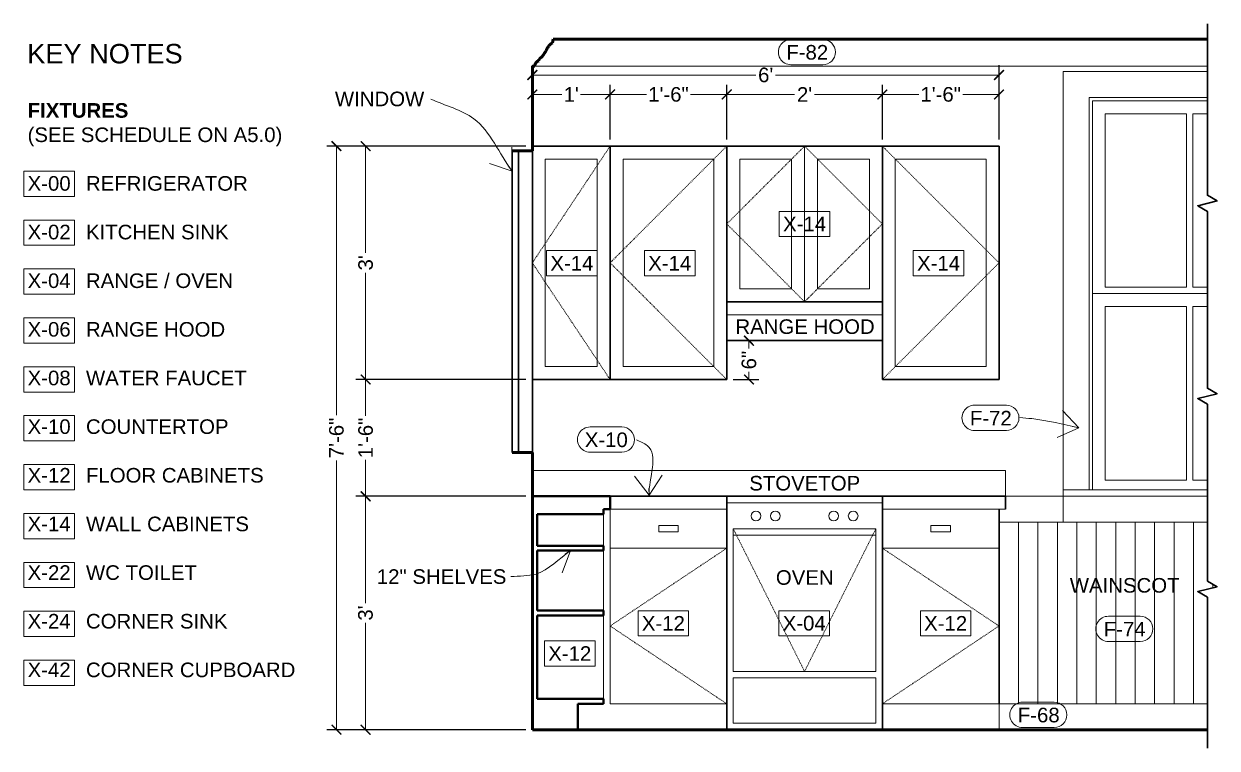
# Model space of a CAD drawing. Header units: inches. Extents: x -54 to 15382, y 469 to 41738.
# Drawn here: x 2471.6 to 2655.7, y 3746.2 to 3857.9 of the extents above; entities that cross this region are included whole.
import ezdxf

# ---------------------------------------------------------------- set-up
doc = ezdxf.new("R2010")
doc.units = ezdxf.units.IN
doc.header["$MEASUREMENT"] = 0
doc.linetypes.add('DASHED2', pattern=[0.375, 0.25, -0.125])
doc.layers.get('0').update_dxf_attribs({"lineweight": 9})
for name, color, linetype, lineweight in [('1', 7, 'Continuous', 9), ('2', 7, 'Continuous', 18), ('3', 7, 'Continuous', 30), ('4', 7, 'Continuous', 40), ('5', 7, 'Continuous', 50), ('A-DIMSx', 7, 'Continuous', 9), ('A-SYMB', 7, 'Continuous', 18), ('A-TEXTx', 7, 'Continuous', 18)]:
    doc.layers.add(name, color=color, linetype=linetype, lineweight=lineweight)
doc.styles.get("Standard").update_dxf_attribs({"font": 'arial.ttf'})
doc.dimstyles.get("Standard").update_dxf_attribs({"dimtxt": 3, "dimasz": 2, "dimexe": 0.03125, "dimexo": 0.0625, "dimgap": 0.03125, "dimtad": 0, "dimtoh": 1, "dimdec": 4, "dimlfac": 0.99985, "dimzin": 0, "dimdsep": 46, "dimlunit": 4, "dimtxsty": 'Standard', "dimblk": 'ARCHTICK', "dimblk1": 'ARCHTICK', "dimblk2": 'ARCHTICK', "dimcen": 0.09, "dimclrt": 256, "dimadec": 0, "dimazin": 0, "dimtfac": 1, "dimtdec": 4, "dimtofl": 0, "dimtmove": 0, "dimatfit": 3, "dimfxl": 1, "dimtolj": 1, "dimtzin": 0, "dimarcsym": 0})

# ---------------------------------------------------------------- blocks, each defined once
blk = doc.blocks.new('_ArchTick')
at = {"color": 0, "linetype": 'ByBlock', "lineweight": 0, "const_width": 0.15}
blk.add_lwpolyline([(-0.5, -0.5), (0.5, 0.5)], dxfattribs=at)
blk = doc.blocks.new('*D318')
at = {"layer": 'A-DIMSx', "color": 0, "lineweight": -2, "ltscale": 0.1}
for p, q in [((2580.000078466965, 3840.023610190266), (2580.000078466965, 3848.4893729803566)), ((2604.000078466965, 3840.0236101902624), (2604.000078466965, 3848.4893729803566))]:
    blk.add_line(p, q, dxfattribs=at)
at = {"layer": 'A-DIMSx', "color": 0, "lineweight": 5, "ltscale": 0.1}
for p, q in [((2580.000078466965, 3846.9893729803566), (2590.4456787398162, 3846.9893729803566)), ((2604.000078466965, 3846.9893729803566), (2593.554478194114, 3846.9893729803566))]:
    blk.add_line(p, q, dxfattribs=at)
at = {"layer": 'A-DIMSx', "color": 0, "lineweight": 5, "xscale": 1.5, "yscale": 1.5, "zscale": 1.5, "rotation": 180}
blk.add_blockref('_ArchTick', (2580.000078466965, 3846.9893729803566), dxfattribs=at)
at = {"layer": 'A-DIMSx', "color": 0, "lineweight": 5, "xscale": 1.5, "yscale": 1.5, "zscale": 1.5}
blk.add_blockref('_ArchTick', (2604.000078466965, 3846.9893729803566), dxfattribs=at)
at = {"layer": 'A-DIMSx', "ltscale": 0.25, "insert": (2592.000078466965, 3846.9893729803566), "char_height": 2.25, "attachment_point": 5}
blk.add_mtext("\\A1;2'", dxfattribs=at)
blk = doc.blocks.new('*D319')
at = {"layer": 'A-DIMSx', "color": 0, "lineweight": -2, "ltscale": 0.1}
for p, q in [((2604.000078466965, 3840.0236101902624), (2604.000078466965, 3848.4893729803566)), ((2622.000078466965, 3840.023610190266), (2622.000078466965, 3848.4893729803566))]:
    blk.add_line(p, q, dxfattribs=at)
at = {"layer": 'A-DIMSx', "color": 0, "lineweight": 5, "ltscale": 0.1}
for p, q in [((2604.000078466965, 3846.9893729803566), (2609.6077694628725, 3846.9893729803566)), ((2622.000078466965, 3846.9893729803566), (2616.3923874710576, 3846.9893729803566))]:
    blk.add_line(p, q, dxfattribs=at)
at = {"layer": 'A-DIMSx', "color": 0, "lineweight": 5, "xscale": 1.5, "yscale": 1.5, "zscale": 1.5, "rotation": 180}
blk.add_blockref('_ArchTick', (2604.000078466965, 3846.9893729803566), dxfattribs=at)
at = {"layer": 'A-DIMSx', "color": 0, "lineweight": 5, "xscale": 1.5, "yscale": 1.5, "zscale": 1.5}
blk.add_blockref('_ArchTick', (2622.000078466965, 3846.9893729803566), dxfattribs=at)
at = {"layer": 'A-DIMSx', "ltscale": 0.25, "insert": (2613.000078466965, 3846.9893729803566), "char_height": 2.25, "attachment_point": 5}
blk.add_mtext('\\A1;1\'-6"', dxfattribs=at)
blk = doc.blocks.new('*D320')
at = {"layer": 'A-DIMSx', "color": 0, "lineweight": -2, "ltscale": 0.1}
for p, q in [((2562.0000806093267, 3840.023610190251), (2562.0000806093267, 3848.4893729803566)), ((2580.000078466965, 3840.023610190266), (2580.000078466965, 3848.4893729803566))]:
    blk.add_line(p, q, dxfattribs=at)
at = {"layer": 'A-DIMSx', "color": 0, "lineweight": 5, "ltscale": 0.1}
for p, q in [((2562.0000806093267, 3846.9893729803566), (2567.607770534053, 3846.9893729803566)), ((2580.000078466965, 3846.9893729803566), (2574.392388542238, 3846.9893729803566))]:
    blk.add_line(p, q, dxfattribs=at)
at = {"layer": 'A-DIMSx', "color": 0, "lineweight": 5, "xscale": 1.5, "yscale": 1.5, "zscale": 1.5, "rotation": 180}
blk.add_blockref('_ArchTick', (2562.0000806093267, 3846.9893729803566), dxfattribs=at)
at = {"layer": 'A-DIMSx', "color": 0, "lineweight": 5, "xscale": 1.5, "yscale": 1.5, "zscale": 1.5}
blk.add_blockref('_ArchTick', (2580.000078466965, 3846.9893729803566), dxfattribs=at)
at = {"layer": 'A-DIMSx', "ltscale": 0.25, "insert": (2571.0000795381457, 3846.9893729803566), "char_height": 2.25, "attachment_point": 5}
blk.add_mtext('\\A1;1\'-6"', dxfattribs=at)
blk = doc.blocks.new('*D321')
at = {"layer": 'A-DIMSx', "color": 0, "lineweight": -2, "ltscale": 0.1}
for p, q in [((2550.0000806093267, 3840.023610190251), (2550.0000806093267, 3848.4893729803566)), ((2562.0000806093267, 3840.023610190251), (2562.0000806093267, 3848.4893729803566))]:
    blk.add_line(p, q, dxfattribs=at)
at = {"layer": 'A-DIMSx', "color": 0, "lineweight": 5, "ltscale": 0.1}
for p, q in [((2550.0000806093267, 3846.9893729803566), (2554.570766148208, 3846.9893729803566)), ((2562.0000806093267, 3846.9893729803566), (2557.4293950704455, 3846.9893729803566))]:
    blk.add_line(p, q, dxfattribs=at)
at = {"layer": 'A-DIMSx', "color": 0, "lineweight": 5, "xscale": 1.5, "yscale": 1.5, "zscale": 1.5, "rotation": 180}
blk.add_blockref('_ArchTick', (2550.0000806093267, 3846.9893729803566), dxfattribs=at)
at = {"layer": 'A-DIMSx', "color": 0, "lineweight": 5, "xscale": 1.5, "yscale": 1.5, "zscale": 1.5}
blk.add_blockref('_ArchTick', (2562.0000806093267, 3846.9893729803566), dxfattribs=at)
at = {"layer": 'A-DIMSx', "ltscale": 0.25, "insert": (2556.0000806093267, 3846.9893729803566), "char_height": 2.25, "attachment_point": 5}
blk.add_mtext("\\A1;1'", dxfattribs=at)
blk = doc.blocks.new('*D322')
at = {"layer": 'A-DIMSx', "color": 0, "lineweight": -2, "ltscale": 0.1}
for p, q in [((2550.0000806093267, 3840.023610190251), (2550.0000806093267, 3851.4893729803566)), ((2622.000078466965, 3840.023610190266), (2622.000078466965, 3851.4893729803566))]:
    blk.add_line(p, q, dxfattribs=at)
at = {"layer": 'A-DIMSx', "color": 0, "lineweight": 5, "ltscale": 0.1}
for p, q in [((2550.0000806093267, 3849.9893729803566), (2584.46639945629, 3849.9893729803566)), ((2622.000078466965, 3849.9893729803566), (2587.533759620001, 3849.9893729803566))]:
    blk.add_line(p, q, dxfattribs=at)
at = {"layer": 'A-DIMSx', "color": 0, "lineweight": 5, "xscale": 1.5, "yscale": 1.5, "zscale": 1.5, "rotation": 180}
blk.add_blockref('_ArchTick', (2550.0000806093267, 3849.9893729803566), dxfattribs=at)
at = {"layer": 'A-DIMSx', "color": 0, "lineweight": 5, "xscale": 1.5, "yscale": 1.5, "zscale": 1.5}
blk.add_blockref('_ArchTick', (2622.000078466965, 3849.9893729803566), dxfattribs=at)
at = {"layer": 'A-DIMSx', "ltscale": 0.25, "insert": (2586.0000795381457, 3849.9893729803566), "char_height": 2.25, "attachment_point": 5}
blk.add_mtext("\\A1;6'", dxfattribs=at)
blk = doc.blocks.new('*D323')
at = {"layer": 'A-DIMSx', "color": 0, "lineweight": -2, "ltscale": 0.1}
for p, q in [((2549.000078466983, 3785.023610190266), (2522.7623640889665, 3785.023610190266)), ((2549.00007846697, 3749.023610190266), (2522.7623640889665, 3749.023610190266))]:
    blk.add_line(p, q, dxfattribs=at)
at = {"layer": 'A-DIMSx', "color": 0, "lineweight": 5, "ltscale": 0.1}
for p, q in [((2524.2623640889665, 3785.023610190266), (2524.2623640889665, 3768.5580576663915)), ((2524.2623640889665, 3749.023610190266), (2524.2623640889665, 3765.4891627141405))]:
    blk.add_line(p, q, dxfattribs=at)
at = {"layer": 'A-DIMSx', "color": 0, "lineweight": 5, "xscale": 1.5, "yscale": 1.5, "zscale": 1.5}
for p, rotation in [((2524.2623640889665, 3785.023610190266), 90), ((2524.2623640889665, 3749.023610190266), 270)]:
    blk.add_blockref('_ArchTick', p, dxfattribs=dict(at, rotation=rotation))
at = {"layer": 'A-DIMSx', "ltscale": 0.25, "insert": (2524.2623640889665, 3767.023610190266), "char_height": 2.25, "attachment_point": 5, "rotation": 90}
blk.add_mtext("\\A1;3'", dxfattribs=at)
blk = doc.blocks.new('*D324')
at = {"layer": 'A-DIMSx', "color": 0, "lineweight": -2, "ltscale": 0.1}
for p, q in [((2549.000080609327, 3803.023610190266), (2522.7804363856408, 3803.023610190266)), ((2549.000078466983, 3785.023610190266), (2522.7804363856408, 3785.023610190266))]:
    blk.add_line(p, q, dxfattribs=at)
at = {"layer": 'A-DIMSx', "color": 0, "lineweight": 5, "ltscale": 0.1}
for p, q in [((2524.2804363856408, 3803.023610190266), (2524.2804363856408, 3797.415919194359)), ((2524.2804363856408, 3785.023610190266), (2524.2804363856408, 3790.631301186174))]:
    blk.add_line(p, q, dxfattribs=at)
at = {"layer": 'A-DIMSx', "color": 0, "lineweight": 5, "xscale": 1.5, "yscale": 1.5, "zscale": 1.5}
for p, rotation in [((2524.2804363856408, 3803.023610190266), 90), ((2524.2804363856408, 3785.023610190266), 270)]:
    blk.add_blockref('_ArchTick', p, dxfattribs=dict(at, rotation=rotation))
at = {"layer": 'A-DIMSx', "ltscale": 0.25, "insert": (2524.2804363856408, 3794.023610190266), "char_height": 2.25, "attachment_point": 5, "rotation": 90}
blk.add_mtext('\\A1;1\'-6"', dxfattribs=at)
blk = doc.blocks.new('*D325')
at = {"layer": 'A-DIMSx', "color": 0, "lineweight": -2, "ltscale": 0.1}
for p, q in [((2549.0000806093267, 3839.023610190251), (2522.7804363856408, 3839.023610190251)), ((2549.000080609327, 3803.023610190266), (2522.7804363856408, 3803.023610190266))]:
    blk.add_line(p, q, dxfattribs=at)
at = {"layer": 'A-DIMSx', "color": 0, "lineweight": 5, "ltscale": 0.1}
for p, q in [((2524.2804363856408, 3839.023610190251), (2524.2804363856408, 3822.5580576663842)), ((2524.2804363856408, 3803.023610190266), (2524.2804363856408, 3819.4891627141333))]:
    blk.add_line(p, q, dxfattribs=at)
at = {"layer": 'A-DIMSx', "color": 0, "lineweight": 5, "xscale": 1.5, "yscale": 1.5, "zscale": 1.5}
for p, rotation in [((2524.2804363856408, 3839.023610190251), 90), ((2524.2804363856408, 3803.023610190266), 270)]:
    blk.add_blockref('_ArchTick', p, dxfattribs=dict(at, rotation=rotation))
at = {"layer": 'A-DIMSx', "ltscale": 0.25, "insert": (2524.2804363856408, 3821.0236101902583), "char_height": 2.25, "attachment_point": 5, "rotation": 90}
blk.add_mtext("\\A1;3'", dxfattribs=at)
blk = doc.blocks.new('*D326')
at = {"layer": 'A-DIMSx', "color": 0, "lineweight": -2, "ltscale": 0.1}
for p, q in [((2549.0000806093267, 3839.023610190251), (2518.2804363856408, 3839.023610190251)), ((2549.0000784669573, 3749.023610190266), (2518.2804363856408, 3749.023610190266))]:
    blk.add_line(p, q, dxfattribs=at)
at = {"layer": 'A-DIMSx', "color": 0, "lineweight": 5, "ltscale": 0.1}
for p, q in [((2519.7804363856408, 3839.023610190251), (2519.7804363856408, 3797.512610872387)), ((2519.7804363856408, 3749.023610190266), (2519.7804363856408, 3790.5346095081304))]:
    blk.add_line(p, q, dxfattribs=at)
at = {"layer": 'A-DIMSx', "color": 0, "lineweight": 5, "xscale": 1.5, "yscale": 1.5, "zscale": 1.5}
for p, rotation in [((2519.7804363856408, 3839.023610190251), 90), ((2519.7804363856408, 3749.023610190266), 270)]:
    blk.add_blockref('_ArchTick', p, dxfattribs=dict(at, rotation=rotation))
at = {"layer": 'A-DIMSx', "ltscale": 0.25, "insert": (2519.7804363856408, 3794.0236101902583), "char_height": 2.25, "attachment_point": 5, "rotation": 90}
blk.add_mtext('\\A1;7\'-6"', dxfattribs=at)
blk = doc.blocks.new('CALLOUT - EQUIPMENT')
at = {"layer": 'A-SYMB', "lineweight": 20, "ltscale": 0.1}
for p, q in [((6507.920850030668, 5642.869332890093), (6523.509307298781, 5642.869332890071)), ((6507.920850030668, 5635.075104256036), (6507.920850030668, 5642.869332890093)), ((6523.509307298781, 5635.075104256012), (6523.509307298781, 5642.869332890071)), ((6523.509307298781, 5635.075104256012), (6507.920850030668, 5635.075104256036))]:
    blk.add_line(p, q, dxfattribs=at)
blk = doc.blocks.new('*D407')
at = {"layer": 'A-DIMSx', "color": 0, "lineweight": -2, "ltscale": 0.1}
for p, q in [((2581.000078466965, 3809.0236101902565), (2584.9218011191133, 3809.0236101902565)), ((2581.000078466965, 3803.023610190266), (2584.9218011191133, 3803.023610190266))]:
    blk.add_line(p, q, dxfattribs=at)
at = {"layer": 'A-DIMSx', "color": 0, "lineweight": 5, "ltscale": 0.1}
for p, q in [((2583.4218011191133, 3809.0236101902565), (2583.4218011191133, 3807.822808689579)), ((2583.4218011191133, 3803.023610190266), (2583.4218011191133, 3804.2244116909433))]:
    blk.add_line(p, q, dxfattribs=at)
at = {"layer": 'A-DIMSx', "color": 0, "lineweight": 5, "xscale": 1.5, "yscale": 1.5, "zscale": 1.5}
for p, rotation in [((2583.4218011191133, 3809.0236101902565), 90), ((2583.4218011191133, 3803.023610190266), 270)]:
    blk.add_blockref('_ArchTick', p, dxfattribs=dict(at, rotation=rotation))
at = {"layer": 'A-DIMSx', "ltscale": 0.25, "insert": (2583.4218011191133, 3806.023610190261), "char_height": 2.25, "attachment_point": 5, "rotation": 90}
blk.add_mtext('\\A1;6"', dxfattribs=at)
blk = doc.blocks.new('CALLOUT - FINISHES')
at = {"layer": 'A-SYMB', "lineweight": 20, "ltscale": 0.1}
for p, q in [((6510.7084634199255, 5650.464755235697), (6520.502692053982, 5650.46475523569)), ((6520.502692053973, 5642.670526601633), (6510.7084634199255, 5642.670526601641))]:
    blk.add_line(p, q, dxfattribs=at)
for centre, start, end in [((6510.708463419927, 5646.567640918669), 90.00000000002674, 270.0000000000802), ((6520.502692053977, 5646.567640918662), 269.9999999999465, 89.99999999991978)]:
    blk.add_arc(centre, 3.897114317028354, start, end, dxfattribs=at)

msp = doc.modelspace()

# ---------------------------------------------------------------- hatches: boundary and pattern name
at = {"layer": '1', "ltscale": 0.25}
h = msp.add_hatch(dxfattribs=at)
h.set_pattern_fill('ANSI31', color=256, scale=24, angle=44.99999999999999, style=0)
h.set_pattern_definition([(90, (-807, 0), (-3, 1.8369701987210297e-16), [])])
h.paths.add_polyline_path([(2654.15224284613, 3781.0201639089837), (2632.402302439612, 3781.020163908984), (2622.000078466965, 3781.023609614598), (2622.000078466965, 3753.023610190257), (2654.15224284613, 3753.0236101902565), (2654.1522428461294, 3769.464289416862), (2652.6522428461294, 3770.330314820646), (2655.6522428461294, 3771.080314820646), (2654.1522428461294, 3771.9463402244305)])

# ---------------------------------------------------------------- linework, layer by layer
for p, q in [((2550.3594487846244, 3851.3595573991083), (2654.1522428461294, 3851.3595573990997)), ((2592.000078466965, 3815.023610190259), (2592.000078466965, 3839.0236101902597)), ((2623.000078466965, 3789.023610190266), (2550.000078466965, 3789.023610190257)), ((2623.000078466965, 3785.023610190257), (2623.000078466965, 3789.023610190257)), ((2604.00007846697, 3784.023610190266), (2580.00007846697, 3784.023610190266)), ((2623.000078466965, 3785.023610190257), (2631.902302439612, 3785.023610190257)), ((2561.0000784669787, 3782.2736101902274), (2561.000078466983, 3753.023610190266)), ((2562.0000784669787, 3783.023610190266), (2562.0000784669787, 3753.023610190266)), ((2580.00007846697, 3777.023610190266), (2562.0000784669787, 3777.023610190266))]:
    msp.add_line(p, q, dxfattribs=at)
at = {"layer": '1'}
for p, q in [((2654.1522428461294, 3850.524650984118), (2631.9022526274744, 3850.5301976291216)), ((2631.9022526274744, 3850.5301976291216), (2631.902302439612, 3786.030534058836)), ((2654.1522428461294, 3846.5255093420446), (2635.9022428461303, 3846.524477740041)), ((2635.9022428461303, 3846.524477740041), (2635.9022428461303, 3786.0305291629975)), ((2638.4022428461303, 3817.27536772658), (2638.4022428461303, 3844.02536772658)), ((2650.9022428461303, 3844.02536772658), (2638.4022428461303, 3844.02536772658)), ((2650.9022428461303, 3817.27536772658), (2650.9022428461303, 3844.02536772658)), ((2651.9022428461303, 3817.27536772658), (2651.9022428461303, 3844.02536772658)), ((2651.9022428461303, 3844.02536772658), (2654.1522428461294, 3844.02536772658)), ((2638.4022428461303, 3817.27536772658), (2650.9022428461303, 3817.27536772658)), ((2654.1522428461303, 3817.27536772658), (2651.9022428461303, 3817.27536772658)), ((2638.4022428461303, 3787.52536772658), (2638.4022428461303, 3814.27536772658)), ((2650.9022428461303, 3814.27536772658), (2638.4022428461303, 3814.27536772658)), ((2650.9022428461303, 3787.52536772658), (2650.9022428461303, 3814.27536772658)), ((2651.9022428461303, 3787.52536772658), (2651.9022428461303, 3814.27536772658)), ((2651.9022428461303, 3814.27536772658), (2654.1522428461303, 3814.27536772658)), ((2638.4022428461303, 3787.52536772658), (2650.9022428461303, 3787.52536772658)), ((2654.15224284613, 3787.52536772658), (2651.9022428461303, 3787.52536772658)), ((2631.902302439612, 3786.030534058836), (2631.902302439612, 3781.0201652835194)), ((2631.902302439612, 3785.030534444979), (2654.15224284613, 3785.030534444979)), ((2632.402302439612, 3781.020163908984), (2622.000078466965, 3781.023609614598)), ((2654.1522428461303, 3781.020163908984), (2632.402302439612, 3781.020163908984)), ((2604.00007846697, 3777.023610190257), (2622.000078466965, 3777.023610190257)), ((2654.15224284613, 3753.023610190257), (2622.000078466965, 3753.023610190257))]:
    msp.add_line(p, q, dxfattribs=at)
at = {"layer": '1', "linetype": 'DASHED2', "ltscale": 0.25}
for p, q in [((2550.0000806093267, 3821.023610190251), (2562.0000806093267, 3839.023610190251)), ((2562.000078466965, 3821.023610190266), (2580.000078466965, 3839.023610190266)), ((2622.000078466965, 3821.023610190266), (2604.000078466965, 3839.023610190266)), ((2562.0000806093267, 3803.023610190251), (2550.0000806093267, 3821.023610190251)), ((2580.000078466965, 3803.023610190266), (2562.000078466965, 3821.023610190266)), ((2604.000078466965, 3803.023610190266), (2622.000078466965, 3821.023610190266)), ((2581.00007846697, 3780.023610190266), (2592.00007846697, 3758.023610190266)), ((2592.00007846697, 3758.023610190266), (2603.00007846697, 3780.023610190266))]:
    msp.add_line(p, q, dxfattribs=at)
at = {"layer": '1', "linetype": 'DASHED2', "ltscale": 0.25, "flags": 128}
for points in [[(2592.000078466965, 3815.023610190259), (2580.000078466965, 3827.0236101902615), (2592.000078466965, 3839.0236101902597)], [(2592.000078466965, 3815.023610190259), (2604.000078466965, 3827.0236101902615), (2592.000078466965, 3839.0236101902597)], [(2580.00007846697, 3753.023610190257), (2562.000078466975, 3765.023610190257), (2580.00007846697, 3777.023610190266)], [(2604.00007846697, 3753.023610190257), (2622.000078466965, 3765.023610190257), (2604.00007846697, 3777.023610190266)]]:
    msp.add_lwpolyline(points, dxfattribs=at)
at = {"layer": '1', "ltscale": 0.25}
for points in [[(2560.0000806093267, 3837.023610190251), (2552.0000806093267, 3837.023610190251), (2552.0000806093267, 3805.023610190251), (2560.0000806093267, 3805.023610190251)], [(2578.000078466965, 3837.023610190266), (2564.000078466965, 3837.023610190266), (2564.000078466965, 3805.023610190266), (2578.000078466965, 3805.023610190266)], [(2582.000078466965, 3837.02361019026), (2590.000078466965, 3837.02361019026), (2590.000078466965, 3817.0236101902606), (2582.000078466965, 3817.0236101902606)], [(2594.000078466965, 3837.0236101902624), (2602.000078466965, 3837.0236101902624), (2602.000078466965, 3817.0236101902606), (2594.000078466965, 3817.0236101902606)], [(2606.000078466965, 3837.023610190266), (2620.000078466965, 3837.023610190266), (2620.000078466965, 3805.023610190266), (2606.000078466965, 3805.023610190266)]]:
    msp.add_lwpolyline(points, close=True, dxfattribs=at)
at = {"layer": '1', "ltscale": 0.25, "flags": 128}
for points in [[(2569.5000784669746, 3780.523610190266), (2572.5000784669746, 3780.523610190266), (2572.5000784669746, 3779.523610190266), (2569.5000784669746, 3779.523610190266), (2569.5000784669746, 3780.523610190266)], [(2581.00007846697, 3780.023610190266), (2603.00007846697, 3780.023610190266), (2603.00007846697, 3758.023610190266), (2581.00007846697, 3758.023610190266), (2581.00007846697, 3780.023610190266)], [(2581.00007846697, 3780.023610190266), (2581.00007846697, 3779.023610190266), (2603.00007846697, 3779.023610190266), (2603.00007846697, 3780.023610190266)], [(2611.5000784669674, 3780.523610190257), (2614.5000784669674, 3780.523610190257), (2614.5000784669674, 3779.523610190257), (2611.5000784669674, 3779.523610190257), (2611.5000784669674, 3780.523610190257)], [(2581.00007846697, 3757.023610190266), (2603.00007846697, 3757.023610190266), (2603.00007846697, 3750.023610190266), (2581.00007846697, 3750.023610190266), (2581.00007846697, 3757.023610190266)]]:
    msp.add_lwpolyline(points, dxfattribs=at)
at = {"layer": '1', "ltscale": 0.25}
for centre in [(2584.50007846697, 3782.0023241854933), (2587.50007846697, 3782.0023241854933), (2596.50007846697, 3782.0023241854933), (2599.50007846697, 3782.0023241854933)]:
    msp.add_circle(centre, 0.75, dxfattribs=at)
at = {"layer": '2'}
for p, q in [((2654.1522428461294, 3846.025509341246), (2636.4022428461303, 3846.024506002311)), ((2636.4022428461303, 3846.0245099543677), (2636.4022428461303, 3786.0305291629975)), ((2654.1522428461303, 3816.2756876922504), (2636.4022009828604, 3816.2746999770015)), ((2636.4022428461303, 3786.0305291629975), (2654.15224284613, 3786.0305291629975)), ((2604.00007846697, 3783.023610190257), (2623.000078466965, 3783.023610190257)), ((2580.00007846697, 3753.023610190266), (2562.0000784669787, 3753.023610190266)), ((2604.00007846697, 3753.023610190257), (2622.000078466965, 3753.023610190257))]:
    msp.add_line(p, q, dxfattribs=at)
at = {"layer": '2', "ltscale": 0.25}
for p, q in [((2604.000078466964, 3813.0236101902615), (2580.000078466964, 3813.0236101902565)), ((2580.00007846697, 3783.023610190266), (2562.0000784669787, 3783.023610190266)), ((2622.000078466965, 3749.0236101902574), (2622.000078466965, 3753.023610190257))]:
    msp.add_line(p, q, dxfattribs=at)
at = {"layer": '2', "ltscale": 0.1}
msp.add_line((2636.4022428461303, 3786.0305291629975), (2631.902302439612, 3786.0305331244704), dxfattribs=at)
at = {"layer": '3', "ltscale": 0.25}
for p, q in [((2622.000078466965, 3839.023610190266), (2550.0000806093267, 3839.023610190251)), ((2562.000078466965, 3803.023610190266), (2562.000078466965, 3839.0236101902537)), ((2580.000078466965, 3803.023610190266), (2580.000078466965, 3839.0236101902574)), ((2604.000078466965, 3803.023610190266), (2604.000078466965, 3839.0236101902624)), ((2622.000078466965, 3803.023610190266), (2622.000078466965, 3839.023610190266)), ((2604.000078466964, 3815.0236101902615), (2580.000078466964, 3815.0236101902565)), ((2604.000078466965, 3809.0236101902615), (2580.000078466965, 3809.0236101902565)), ((2580.00007846697, 3785.023610190266), (2562.0000784669787, 3785.023610190266)), ((2623.000078466965, 3785.023610190257), (2623.000078466965, 3783.023610190257))]:
    msp.add_line(p, q, dxfattribs=at)
at = {"layer": '3'}
for p, q in [((2546.8750960771395, 3791.773610190267), (2546.8750960771395, 3838.273610190267)), ((2547.8750960771395, 3791.773610190267), (2547.8750960771395, 3838.273610190267)), ((2550.0000784669646, 3791.773610190267), (2550.000078466959, 3838.273610190267)), ((2580.000078466965, 3803.023610190266), (2550.000080609327, 3803.023610190266)), ((2622.000078466965, 3803.023610190266), (2604.000078466965, 3803.023610190266)), ((2580.0000784669705, 3785.023610190266), (2580.0000784669573, 3749.023610190266)), ((2604.00007846697, 3785.023610190257), (2623.000078466965, 3785.023610190257)), ((2622.000078466965, 3783.023610190257), (2622.000078466965, 3753.023610190257))]:
    msp.add_line(p, q, dxfattribs=at)
at = {"layer": '3', "ltscale": 0.1}
for p, q in [((2604.00007846697, 3785.023610190266), (2580.00007846697, 3785.023610190266)), ((2604.00007846697, 3749.023610190266), (2604.00007846697, 3785.023610190266))]:
    msp.add_line(p, q, dxfattribs=at)
at = {"layer": '3'}
for points in [[(2654.1522428461294, 3857.8731773715563), (2654.1522428461294, 3831.4463402244305), (2655.6522428461294, 3830.5803148206464), (2652.6522428461294, 3829.830314820646), (2654.1522428461294, 3828.964289416862), (2654.1522428461303, 3816.0337664517124)], [(2654.1522428461303, 3816.27536772658), (2654.1522428461294, 3801.6963402244305), (2655.6522428461294, 3800.8303148206464), (2652.6522428461294, 3800.080314820646), (2654.1522428461294, 3799.214289416862), (2654.1522428461303, 3778.6119413254532)], [(2654.1522428461303, 3786.52536772658), (2654.1522428461294, 3771.9463402244305), (2655.6522428461294, 3771.0803148206464), (2652.6522428461294, 3770.330314820646), (2654.1522428461294, 3769.464289416862), (2654.1522428461303, 3746.1921782566533)]]:
    msp.add_lwpolyline(points, dxfattribs=at)
at = {"layer": '4'}
for p, q in [((2562.0000784669787, 3785.023610190266), (2550.000078466983, 3785.023610190266)), ((2562.0000784669787, 3783.023610190266), (2562.0000784669787, 3785.023610190266)), ((2561.0000784669787, 3783.023610190266), (2562.0000784669787, 3783.023610190266)), ((2561.0000784669787, 3782.2736101902274), (2561.0000784669787, 3783.023610190266)), ((2561.0000784669787, 3782.2736101902274), (2561.0000784669787, 3783.023610190266)), ((2561.0000784669796, 3776.6486101902274), (2561.0000784669796, 3777.3986101902274)), ((2561.0000784669796, 3776.6486101902274), (2561.0000784669796, 3777.3986101902274)), ((2561.000078466981, 3766.6486101902274), (2561.000078466981, 3767.3986101902274)), ((2561.000078466981, 3766.6486101902274), (2561.000078466981, 3767.3986101902274)), ((2561.000078466983, 3753.023610190266), (2557.000078466983, 3753.023610190266)), ((2557.000078466983, 3753.023610190266), (2557.000078466983, 3749.023610190266)), ((2561.000078466983, 3753.023610190266), (2561.000078466983, 3753.7736101902274))]:
    msp.add_line(p, q, dxfattribs=at)
at = {"layer": '4', "ltscale": 0.25}
for p, q in [((2550.7500784669655, 3782.2736101902274), (2561.0000784669787, 3782.2736101902274)), ((2550.7500784669655, 3782.2736101902274), (2550.7500784669655, 3777.3986101902274)), ((2550.7500784669655, 3777.3986101902274), (2561.0000784669796, 3777.3986101902274)), ((2550.7500784669655, 3776.6486101902274), (2561.0000784669796, 3776.6486101902274)), ((2550.7500784669655, 3776.6486101902274), (2550.7500784669655, 3767.3986101902274)), ((2550.7500784669655, 3767.3986101902274), (2561.000078466981, 3767.3986101902274)), ((2550.7500784669655, 3766.6486101902274), (2561.000078466981, 3766.6486101902274)), ((2550.7500784669655, 3766.6486101902274), (2550.7500784669655, 3753.7736101902274)), ((2561.000078466983, 3753.7736101902274), (2550.7500784669655, 3753.7736101902274))]:
    msp.add_line(p, q, dxfattribs=at)
at = {"layer": '5'}
for p, q in [((2553.1353371627865, 3854.9678204668876), (2553.188292045407, 3855.5236101902565)), ((2553.188292045407, 3855.5236101902565), (2654.1522428461294, 3855.5236101902483)), ((2551.0068528366137, 3852.18142289571), (2551.0068528366137, 3852.454362798665)), ((2550.000078466959, 3838.273610190267), (2550.0000784669564, 3851.352544028102)), ((2550.0000784669573, 3851.352544028102), (2550.3715962995398, 3851.352544028102)), ((2546.8750960771395, 3838.273610190267), (2550.0000960771395, 3838.273610190267)), ((2546.8750960771395, 3791.773610190267), (2550.0000960771395, 3791.773610190267)), ((2550.00007846697, 3749.023610190266), (2550.0000784669646, 3791.773610190267)), ((2654.1522428461303, 3749.0236101902656), (2550.0000784669573, 3749.023610190266))]:
    msp.add_line(p, q, dxfattribs=at)
for points, knots in [([(2551.0068528366137, 3852.454362798665), (2551.135578781615, 3852.536963039597), (2551.2676928527103, 3852.6244580493753), (2551.4568435988713, 3852.7831264855804), (2551.634123513323, 3852.984923450106), (2551.785769749425, 3853.214996771927), (2551.940391762865, 3853.4585699365143), (2552.0937009428812, 3853.7166372213956), (2552.240901666672, 3853.9727912716344), (2552.3733529450537, 3854.2143879629416), (2552.4999430639314, 3854.4214157965393), (2552.63222107314, 3854.5912027024056), (2552.776753664221, 3854.7305370956783), (2552.935336603559, 3854.847524903772), (2553.0483180821725, 3854.9162533614845), (2553.1353371627865, 3854.9678204668876)], [0.022529242584075085, 0.022529242584075085, 0.022529242584075085, 0.022529242584075085, 0.08489483559868718, 0.1652538144861072, 0.24407818869142853, 0.3259054643871885, 0.4131745374554206, 0.5040151107758047, 0.5962486034962153, 0.679286939360538, 0.7522158464343445, 0.8145989101461889, 0.8726004630037286, 0.9324718679916308, 0.9917047155609893, 0.9917047155609893, 0.9917047155609893, 0.9917047155609893]), ([(2550.3715962995398, 3851.352544028102), (2550.386788841751, 3851.4723542177703), (2550.405227070371, 3851.5940447209473), (2550.473834693893, 3851.7699804036774), (2550.5780811136237, 3851.920234738403), (2550.7029938592727, 3852.0329756571596), (2550.821881253397, 3852.107200521858), (2550.9035518186124, 3852.1415655896953), (2551.0068528366137, 3852.18142289571)], [0.04595771603235687, 0.04595771603235687, 0.04595771603235687, 0.04595771603235687, 0.2005881113162468, 0.38382191690285705, 0.5589929444529976, 0.6979813068200541, 0.8435238431570178, 0.9414446086567985, 0.9414446086567985, 0.9414446086567985, 0.9414446086567985])]:
    msp.add_open_spline(points, degree=3, knots=knots, dxfattribs=at)

# ---------------------------------------------------------------- block references
at = {"layer": '2', "ltscale": 0.25, "xscale": 0.5, "yscale": 0.5, "zscale": 0.5}
for name, p in [('CALLOUT - FINISHES', (-665.4478302793589, 1030.2346770827703)), ('CALLOUT - EQUIPMENT', (-782.4100610433911, 1013.7210873159156)), ('CALLOUT - EQUIPMENT', (-782.4100610433911, 1006.1864438404623)), ('CALLOUT - EQUIPMENT', (-665.8574608653969, 1007.531397211972)), ('CALLOUT - EQUIPMENT', (-701.7532666068807, 1001.4774667852716)), ('CALLOUT - EQUIPMENT', (-686.659069709696, 1001.4774667852716)), ('CALLOUT - EQUIPMENT', (-645.1850367557493, 1001.4774667852716)), ('CALLOUT - EQUIPMENT', (-782.4100610433911, 998.650204379645)), ('CALLOUT - EQUIPMENT', (-782.4100610433911, 991.0982091412598)), ('CALLOUT - EQUIPMENT', (-782.4100610433911, 983.5635656658064)), ('CALLOUT - FINISHES', (-637.1204216423675, 973.8366874986018)), ('CALLOUT - EQUIPMENT', (-782.4100610433911, 976.0273262049891)), ('CALLOUT - FINISHES', (-696.4473489716454, 970.4816049871515)), ('CALLOUT - EQUIPMENT', (-782.4100610433911, 968.4753309666039)), ('CALLOUT - EQUIPMENT', (-782.4100610433911, 960.9406874911506)), ('CALLOUT - EQUIPMENT', (-782.4100610433911, 953.4044480303332)), ('CALLOUT - EQUIPMENT', (-782.4100610433911, 945.852452791948)), ('CALLOUT - EQUIPMENT', (-687.6414673246002, 945.9479475852586)), ('CALLOUT - EQUIPMENT', (-665.9103933249178, 945.9479475852586)), ('CALLOUT - EQUIPMENT', (-644.0934102761232, 945.9479475852586)), ('CALLOUT - FINISHES', (-616.4671499136964, 941.2985345101038)), ('CALLOUT - EQUIPMENT', (-702.0825822417339, 941.2923489197228)), ('CALLOUT - EQUIPMENT', (-782.4100610433911, 938.3004575535629)), ('CALLOUT - FINISHES', (-629.7279277839414, 928.0377566398588))]:
    msp.add_blockref(name, p, dxfattribs=at)

# ---------------------------------------------------------------- texts
at = {"ltscale": 0.1, "insert": (2472.075001925715, 3854.781008013969), "char_height": 3, "width": 41.92480275524895, "attachment_point": 1}
msp.add_mtext('{KEY NOTES}', dxfattribs=at)
at = {"layer": 'A-SYMB', "ltscale": 0.5, "char_height": 2.25, "width": 1.821971045805185, "attachment_point": 5}
for s, insert in [('{F-82}', (2592.4097090530013, 3853.47546784747)), ('{X-14}', (2592.0000784669637, 3827.017506498497)), ('{X-14}', (2556.10427272548, 3820.9635760717965)), ('{X-14}', (2571.1984696226646, 3820.9635760717965)), ('{X-14}', (2612.6725025766114, 3820.9635760717965)), ('{F-72}', (2620.7371176899915, 3797.077478263301)), ('{X-10}', (2561.4101903607148, 3793.7223957518513)), ('{X-12}', (2570.2160720077604, 3765.4340568717835)), ('{X-04}', (2591.947146007443, 3765.4340568717835)), ('{X-12}', (2613.7641290562374, 3765.4340568717835)), ('{F-74}', (2641.3903894186637, 3764.5393252748036)), ('{X-12}', (2555.7749570906267, 3760.7784582062477)), ('{F-68}', (2628.129611548419, 3751.2785474045586))]:
    msp.add_mtext(s, dxfattribs=dict(at, insert=insert))
at = {"layer": 'A-TEXTx', "ltscale": 0.25, "char_height": 2.25}
for s, insert, attachment_point in [('{WINDOW}', (2533.329197811656, 3846.2841310650956), 6), ('{12" SHELVES}', (2526.006897603812, 3772.6315446411113), 4), ('{WAINSCOT}', (2632.9164693663965, 3771.278708436855), 4)]:
    msp.add_mtext(s, dxfattribs=dict(at, insert=insert, attachment_point=attachment_point))
at = {"layer": 'A-TEXTx', "ltscale": 0.5, "insert": (2472.131512665476, 3845.651085378354), "char_height": 2.25, "width": 63.77387156350733, "attachment_point": 1}
msp.add_mtext('{\\fArial|b1|i0|c0|p34;FIXTURES }\\P(SEE SCHEDULE ON A5.0)\\P\\PX-00\tREFRIGERATOR\t\t\\P\\PX-02\tKITCHEN SINK\t\t\t\\P\\PX-04\tRANGE / OVEN\t\t\\P\\PX-06\tRANGE HOOD\t\t\\P\\PX-08\tWATER FAUCET\\P\\PX-10\tCOUNTERTOP\\P\\PX-12\tFLOOR CABINETS\t\\P\\PX-14\tWALL CABINETS\t\\P\\PX-22\tWC TOILET\t\\P\\PX-24\tCORNER SINK\\P\\PX-42\tCORNER CUPBOARD', dxfattribs=at)
at = {"layer": 'A-TEXTx', "ltscale": 0.25, "char_height": 2.25, "attachment_point": 2}
for s, insert, width in [('{\\fArial Unicode MS|b0|i0|c0|p0;RANGE HOOD}', (2592.078821104603, 3812.3119597445952), 26.43415933792994), ('{\\fArial Unicode MS|b0|i0|c0|p0;STOVETOP}', (2592.025763854654, 3788.168050962731), 19.37000460773379), ('{\\fArial Unicode MS|b0|i0|c0|p0;OVEN}', (2592.025763854654, 3773.62755362848), 19.37000460773379)]:
    msp.add_mtext(s, dxfattribs=dict(at, insert=insert, width=width))

# ---------------------------------------------------------------- dimensions: what is measured, and where the dimension line sits
at = {"layer": 'A-DIMSx', "ltscale": 0.1}
for base, p1, p2, picture, middle in [((2550.0000806093267, 3849.9893729803566), (2622.000078466965, 3839.023610190266), (2550.0000806093267, 3839.023610190251), '*D322', (2586.0000795381457, 3849.9893729803566)), ((2550.0000806093267, 3846.9893729803566), (2562.0000806093267, 3839.023610190251), (2550.0000806093267, 3839.023610190251), '*D321', (2556.0000806093267, 3846.9893729803566)), ((2562.0000806093267, 3846.9893729803566), (2580.000078466965, 3839.023610190266), (2562.0000806093267, 3839.023610190251), '*D320', (2571.0000795381457, 3846.9893729803566)), ((2604.000078466965, 3846.9893729803566), (2580.000078466965, 3839.023610190266), (2604.000078466965, 3839.0236101902624), '*D318', (2592.000078466965, 3846.9893729803566)), ((2622.000078466965, 3846.9893729803566), (2604.000078466965, 3839.0236101902624), (2622.000078466965, 3839.023610190266), '*D319', (2613.000078466965, 3846.9893729803566))]:
    dim = msp.add_linear_dim(base=base, p1=p1, p2=p2, dimstyle='Standard', override={"dimtxt": 2.25, "dimasz": 1.5, "dimexe": 1.5, "dimexo": 1, "dimgap": 0.5, "dimlfac": -47.9928, "dimlwd": 5}, dxfattribs=at)
    dim.commit()
    dim.dimension.update_dxf_attribs({"geometry": picture, "text_midpoint": middle})
for base, p1, p2, picture, middle in [((2519.7804363856408, 3839.023610190251), (2550.0000784669573, 3749.023610190266), (2550.0000806093267, 3839.023610190251), '*D326', (2519.7804363856408, 3794.0236101902583)), ((2524.2804363856408, 3839.023610190251), (2550.000080609327, 3803.023610190266), (2550.0000806093267, 3839.023610190251), '*D325', (2524.2804363856408, 3821.0236101902583)), ((2583.4218011191133, 3809.0236101902565), (2580.000078466965, 3803.023610190266), (2580.000078466965, 3809.0236101902565), '*D407', (2583.4218011191133, 3806.023610190261)), ((2524.2804363856408, 3803.023610190266), (2550.000078466983, 3785.023610190266), (2550.000080609327, 3803.023610190266), '*D324', (2524.2804363856408, 3794.023610190266)), ((2524.2623640889665, 3785.023610190266), (2550.00007846697, 3749.023610190266), (2550.000078466983, 3785.023610190266), '*D323', (2524.2623640889665, 3767.023610190266))]:
    dim = msp.add_linear_dim(base=base, p1=p1, p2=p2, angle=90, dimstyle='Standard', override={"dimtxt": 2.25, "dimasz": 1.5, "dimexe": 1.5, "dimexo": 1, "dimgap": 0.5, "dimlfac": -47.9928, "dimlwd": 5}, dxfattribs=at)
    dim.commit()
    dim.dimension.update_dxf_attribs({"geometry": picture, "text_midpoint": middle})

# ---------------------------------------------------------------- leaders
at = {"layer": 'A-TEXTx', "path_type": 1, "annotation_type": 0, "has_hookline": 1}
for points, hookline_direction, text_width in [([(2546.8750960771395, 3835.1642773049175), (2540.973739140846, 3843.228376526742), (2534.329197811656, 3846.2841310650956)], 1, 13.71793997271487), ([(2634.3281412317433, 3795.6057777372243), (2627.0622768060875, 3797.0012940500187), (2625.228171008508, 3797.159989339503)], 1, 21.68042291950887), ([(2568.0103912075665, 3785.216012494327), (2567.7353938078463, 3792.847101311264), (2566.076394175616, 3793.71466900791)], 0, 21.668144611186904), ([(2555.875078466973, 3776.6486101902274), (2550.5723027001127, 3773.0382376854845), (2546.697580672072, 3772.6315446411113)], 1, 19.479536152796726)]:
    msp.add_leader(points, dimstyle='Standard', override={"dimasz": 3, "dimgap": 1, "dimldrblk": 'Open90', "dimlwd": -1}, dxfattribs=dict(at, hookline_direction=hookline_direction, text_width=text_width))

doc.saveas('drawing.dxf')
